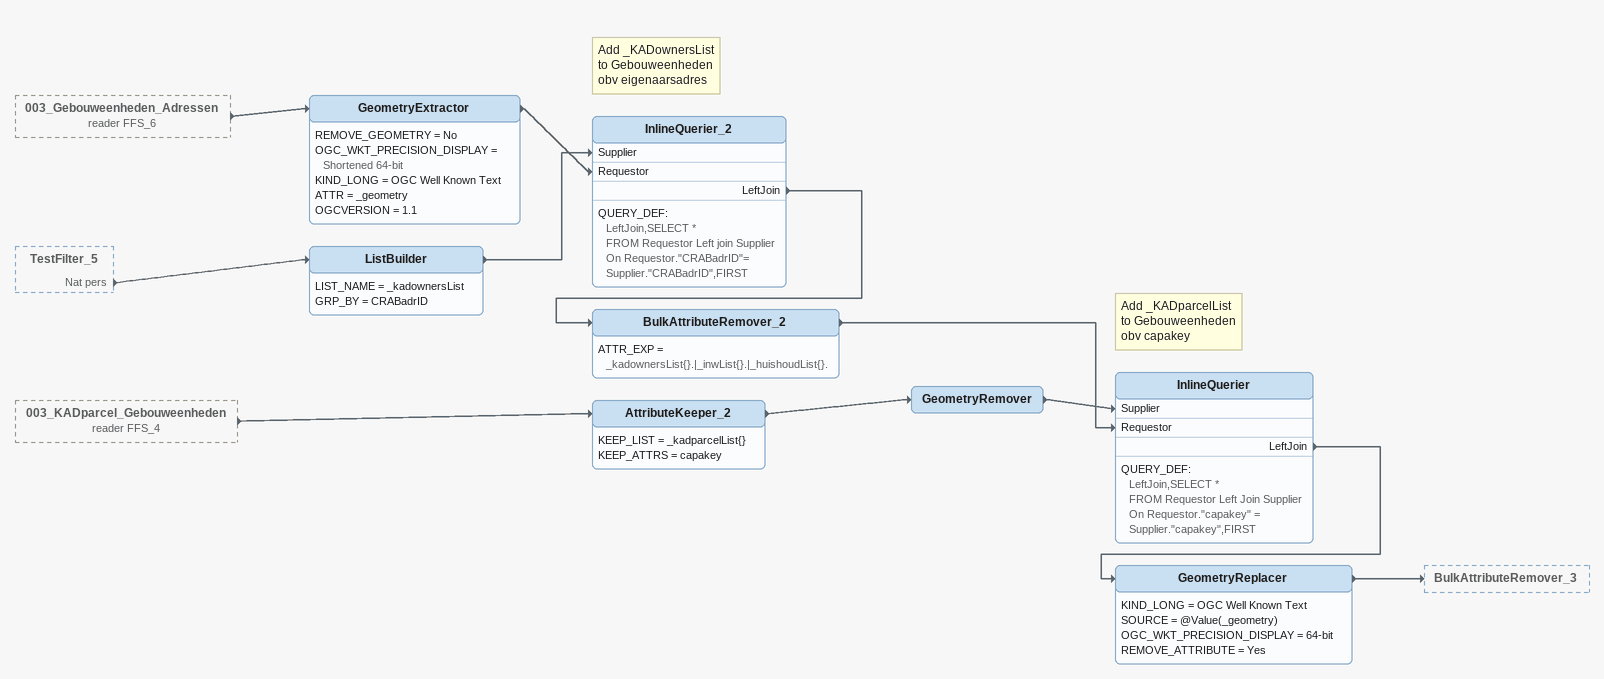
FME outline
003_Gebouweenheden_Adressen (reader FFS_6) [outside]
    -> GeometryExtractor
TestFilter_5 [outside]
    Nat pers -> ListBuilder
003_KADparcel_Gebouweenheden (reader FFS_4) [outside]
    -> AttributeKeeper_2
ListBuilder
    LIST_NAME = _kadownersList
    GRP_BY = CRABadrID
    -> InlineQuerier_2 [Supplier]
GeometryExtractor
    REMOVE_GEOMETRY = No
    OGC_WKT_PRECISION_DISPLAY = Shortened 64-bit
    KIND_LONG = OGC Well Known Text
    ATTR = _geometry
    OGCVERSION = 1.1
    -> InlineQuerier_2 [Requestor]
Note: Add _KADownersList / to Gebouweenheden / obv eigenaarsadres
InlineQuerier_2
    QUERY_DEF:
      LeftJoin,SELECT *
      FROM Requestor Left join Supplier
      On Requestor."CRABadrID"= Supplier."CRABadrID",FIRST
    LeftJoin -> BulkAttributeRemover_2
BulkAttributeRemover_2
    ATTR_EXP = _kadownersList{}.|_inwList{}.|_huishoudList{}.
    -> InlineQuerier [Requestor]
AttributeKeeper_2
    KEEP_LIST = _kadparcelList{}
    KEEP_ATTRS = capakey
    -> GeometryRemover
GeometryRemover
    -> InlineQuerier [Supplier]
Note: Add _KADparcelList / to Gebouweenheden / obv capakey
InlineQuerier
    QUERY_DEF:
      LeftJoin,SELECT *
      FROM Requestor Left Join Supplier
      On Requestor."capakey" = Supplier."capakey",FIRST
    LeftJoin -> GeometryReplacer
GeometryReplacer
    KIND_LONG = OGC Well Known Text
    SOURCE = @Value(_geometry)
    OGC_WKT_PRECISION_DISPLAY = 64-bit
    REMOVE_ATTRIBUTE = Yes
    -> BulkAttributeRemover_3
